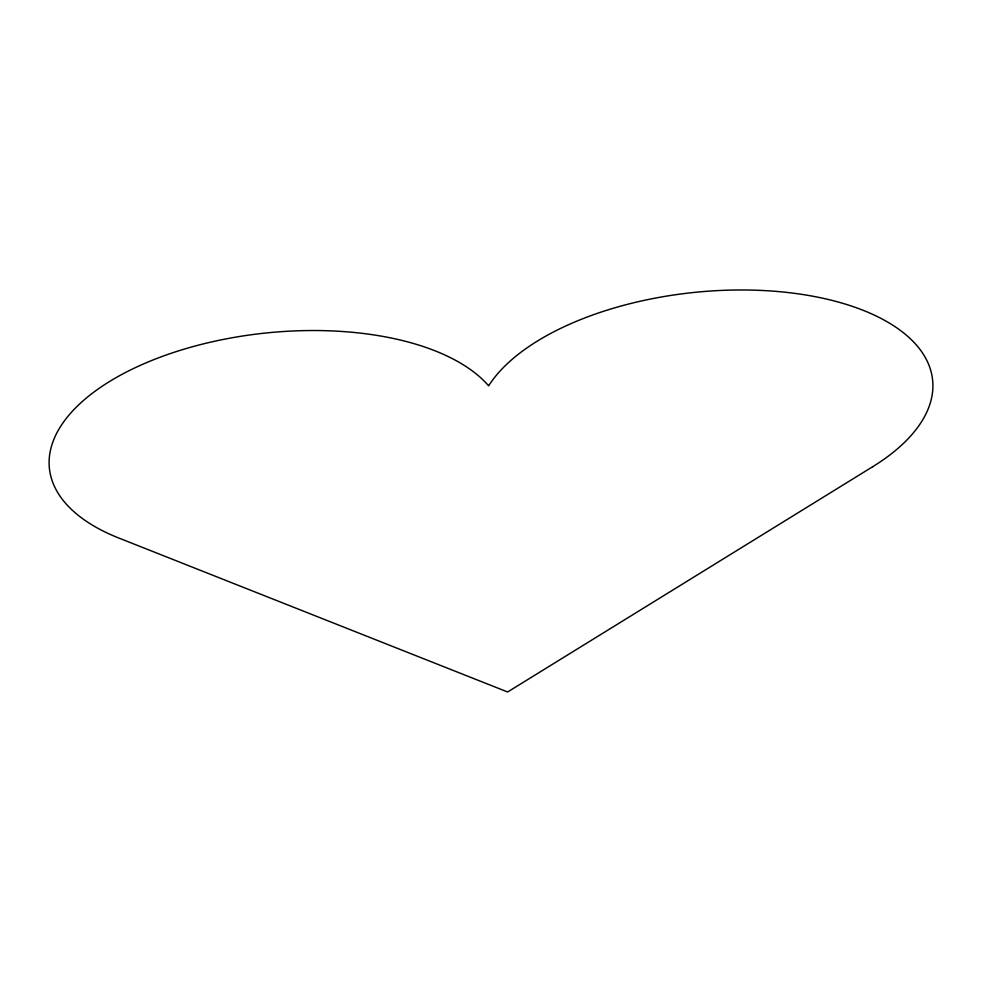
<?xml version="1.0" encoding="UTF-8"?>
<svg xmlns="http://www.w3.org/2000/svg" width="982" height="982" viewBox="0 0 982 982"><rect width="100%" height="100%" fill="white"/><g stroke="black" fill="none" stroke-linecap="round" stroke-linejoin="round"><path stroke-width="1.47" d="M872.777 466.659L507.62 691.979L118.945 538.087A228.867 112.009 -6 0 1 149.755 361.29A228.867 112.009 -6 0 1 488.631 385.828A228.867 112.009 -6 0 1 820.522 297.742A228.867 112.009 -6 0 1 872.777 466.659"/></g></svg>
